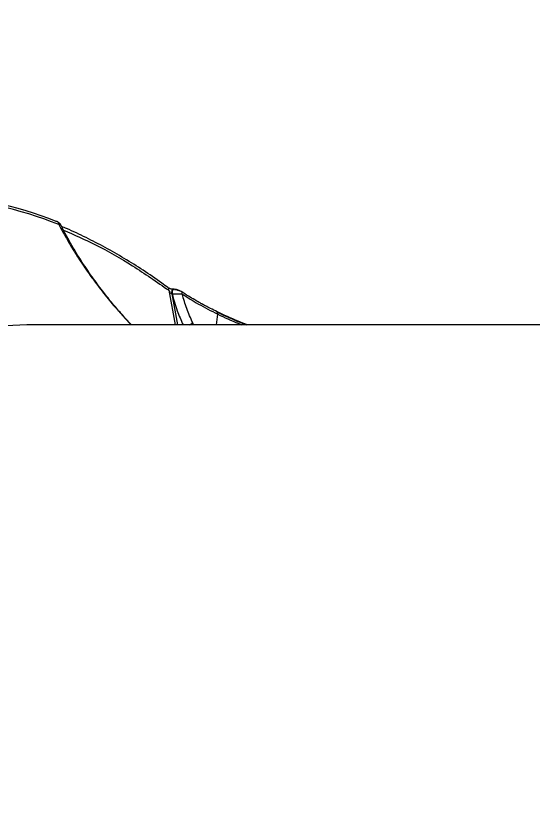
# Model space of a CAD drawing. Header units: millimetres. Extents: x -8045 to 6871, y -5915 to 5473.
# Drawn here: x -3175.7 to -3027.1, y -1142.8 to -915.2 of the extents above; entities that cross this region are included whole.
import ezdxf

# ---------------------------------------------------------------- set-up
doc = ezdxf.new("R2010")
doc.units = ezdxf.units.MM
for name, color, linetype in [('DIKOM_ОБЪЕКТ', 7, 'Continuous'), ('DIKOM_РАЗМЕР_ЗОНА', 7, 'Continuous'), ('DIKOM_РАЗМЕР_ОБЪЕКТА', 7, 'Continuous')]:
    doc.layers.add(name, color=color, linetype=linetype)
doc.styles.add('style1', font='arial.ttf', dxfattribs={"width": 0.8})
doc.dimstyles.new('1-50', dxfattribs={"dimtxt": 300, "dimasz": 200, "dimexe": 100, "dimexo": 0, "dimgap": 100, "dimtad": 1, "dimtxsty": 'style1', "dimcen": 200, "dimclrd": 7, "dimclre": 7, "dimclrt": 7, "dimadec": 1, "dimazin": 2, "dimtfac": 1, "dimtmove": 0, "dimatfit": 2, "dimfxl": 0, "dimlwd": 25, "dimlwe": 18, "dimarcsym": 0})

# ---------------------------------------------------------------- blocks, each defined once
blk = doc.blocks.new('*D9')
at = {"layer": 'Defpoints', "color": 0, "linetype": 'Continuous', "transparency": 16777216}
for p in [(5663.54, -234.65), (-5019.6, -1388.73), (5663.54, -4701.47)]:
    blk.add_point(p, dxfattribs=at)
at = {"layer": 'DIKOM_РАЗМЕР_ОБЪЕКТА', "color": 7, "linetype": 'Continuous', "lineweight": 18, "transparency": 16777216}
for p, q in [((5663.54, -234.65), (5663.54, -4801.47)), ((-5019.6, -1388.73), (-5019.6, -4801.47))]:
    blk.add_line(p, q, dxfattribs=at)
at = {"layer": 'DIKOM_РАЗМЕР_ОБЪЕКТА', "color": 7, "linetype": 'Continuous', "lineweight": 25, "transparency": 16777216}
blk.add_line((-4819.6, -4701.47), (5463.54, -4701.47), dxfattribs=at)
at = {"layer": 'DIKOM_РАЗМЕР_ОБЪЕКТА', "color": 7, "linetype": 'Continuous', "transparency": 16777216}
for points in [[(-4819.6, -4668.14), (-4819.6, -4734.8), (-5019.6, -4701.47)], [(5463.54, -4668.14), (5463.54, -4734.8), (5663.54, -4701.47)]]:
    blk.add_solid(points, dxfattribs=at)
at = {"layer": 'DIKOM_РАЗМЕР_ОБЪЕКТА', "color": 7, "linetype": 'Continuous', "lineweight": 15, "transparency": 16777216, "insert": (-74.37, -4448.3), "char_height": 300, "attachment_point": 5, "style": 'style1'}
blk.add_mtext('10700', dxfattribs=at)
blk = doc.blocks.new('*D10')
at = {"layer": 'Defpoints', "color": 0, "linetype": 'Continuous', "transparency": 16777216}
for p in [(-1653.81, 3474.95), (-5616.46, -3083.4), (491.01, -3083.4)]:
    blk.add_point(p, dxfattribs=at)
at = {"layer": 'DIKOM_РАЗМЕР_ОБЪЕКТА', "color": 7, "linetype": 'Continuous', "lineweight": 18, "transparency": 16777216}
for p, q in [((-1653.81, 3474.95), (-5716.46, 3474.95)), ((491.01, -3083.4), (-5716.46, -3083.4))]:
    blk.add_line(p, q, dxfattribs=at)
at = {"layer": 'DIKOM_РАЗМЕР_ОБЪЕКТА', "color": 7, "linetype": 'Continuous', "lineweight": 25, "transparency": 16777216}
blk.add_line((-5616.46, 3274.95), (-5616.46, -2883.4), dxfattribs=at)
at = {"layer": 'DIKOM_РАЗМЕР_ОБЪЕКТА', "color": 7, "linetype": 'Continuous', "transparency": 16777216}
for points in [[(-5649.79, 3274.95), (-5583.12, 3274.95), (-5616.46, 3474.95)], [(-5649.79, -2883.4), (-5583.12, -2883.4), (-5616.46, -3083.4)]]:
    blk.add_solid(points, dxfattribs=at)
at = {"layer": 'DIKOM_РАЗМЕР_ОБЪЕКТА', "color": 7, "linetype": 'Continuous', "lineweight": 15, "transparency": 16777216, "insert": (-5869.63, -1326.86), "char_height": 300, "attachment_point": 5, "rotation": 90, "style": 'style1'}
blk.add_mtext('6550', dxfattribs=at)
blk = doc.blocks.new('*D11')
at = {"layer": 'Defpoints', "color": 0, "transparency": 16777216}
for p in [(6870.85, -184.65), (-7019.6, -1388.73), (-7019.6, -5814.65)]:
    blk.add_point(p, dxfattribs=at)
at = {"layer": 'DIKOM_РАЗМЕР_ЗОНА', "color": 7, "lineweight": 18, "transparency": 16777216}
for p, q in [((6870.85, -184.65), (6870.85, -5914.65)), ((-7019.6, -1388.73), (-7019.6, -5914.65))]:
    blk.add_line(p, q, dxfattribs=at)
at = {"layer": 'DIKOM_РАЗМЕР_ЗОНА', "color": 7, "lineweight": 25, "transparency": 16777216}
blk.add_line((6670.85, -5814.65), (-6819.6, -5814.65), dxfattribs=at)
at = {"layer": 'DIKOM_РАЗМЕР_ЗОНА', "color": 7, "transparency": 16777216}
for points in [[(-6819.6, -5781.31), (-6819.6, -5847.98), (-7019.6, -5814.65)], [(6670.85, -5781.31), (6670.85, -5847.98), (6870.85, -5814.65)]]:
    blk.add_solid(points, dxfattribs=at)
at = {"layer": 'DIKOM_РАЗМЕР_ЗОНА', "color": 7, "transparency": 16777216, "insert": (-74.37, -5561.37), "char_height": 300, "attachment_point": 5, "style": 'style1'}
blk.add_mtext('13900', dxfattribs=at)
blk = doc.blocks.new('*D12')
at = {"layer": 'Defpoints', "color": 0, "transparency": 16777216}
for p in [(-2189.61, 5472.65), (-7595.21, -5084.97), (-495.58, -5084.97)]:
    blk.add_point(p, dxfattribs=at)
at = {"layer": 'DIKOM_РАЗМЕР_ЗОНА', "color": 7, "lineweight": 18, "transparency": 16777216}
for p, q in [((-2189.61, 5472.65), (-7695.21, 5472.65)), ((-495.58, -5084.97), (-7695.21, -5084.97))]:
    blk.add_line(p, q, dxfattribs=at)
at = {"layer": 'DIKOM_РАЗМЕР_ЗОНА', "color": 7, "lineweight": 25, "transparency": 16777216}
blk.add_line((-7595.21, 5272.65), (-7595.21, -4884.97), dxfattribs=at)
at = {"layer": 'DIKOM_РАЗМЕР_ЗОНА', "color": 7, "transparency": 16777216}
for points in [[(-7628.55, 5272.65), (-7561.88, 5272.65), (-7595.21, 5472.65)], [(-7628.55, -4884.97), (-7561.88, -4884.97), (-7595.21, -5084.97)]]:
    blk.add_solid(points, dxfattribs=at)
at = {"layer": 'DIKOM_РАЗМЕР_ЗОНА', "color": 7, "transparency": 16777216, "insert": (-7848.38, -1452.59), "char_height": 300, "attachment_point": 5, "rotation": 90, "style": 'style1'}
blk.add_mtext('10550', dxfattribs=at)

msp = doc.modelspace()

# ---------------------------------------------------------------- linework, layer by layer
at = {"layer": 'DIKOM_ОБЪЕКТ', "color": 7, "linetype": 'Continuous', "lineweight": 15}
for p, q in [((-3131.697, -994.216), (-3129.902, -1004.157)), ((-3130.357, -993.916), (-3130.323, -993.914)), ((-3130.242, -993.914), (-3130.323, -993.914)), ((-3130.809, -995.245), (-3130.729, -995.245)), ((-3130.809, -995.245), (-3129.201, -1004.157)), ((-3117.989, -1004.157), (-3117.617, -1001.072)), ((-3124.543, -1004.157), (-3124.8, -1003.587)), ((-2909.441, -1004.157), (-3171.604, -1004.157))]:
    msp.add_line(p, q, dxfattribs=at)
at = {"layer": 'DIKOM_ОБЪЕКТ', "color": 7, "linetype": 'Continuous', "lineweight": 15, "flags": 128}
for points in [[(-3130.809, -995.245), (-3130.838, -994.967), (-3130.825, -994.685), (-3130.771, -994.421), (-3130.682, -994.197), (-3130.564, -994.03), (-3130.427, -993.935), (-3130.357, -993.916)], [(-3130.242, -993.914), (-3130.346, -993.935), (-3130.483, -994.03), (-3130.601, -994.197), (-3130.691, -994.421), (-3130.744, -994.685), (-3130.757, -994.967), (-3130.729, -995.245)], [(-3171.604, -1004.157), (-3172.598, -1004.162), (-3178.598, -1004.399)]]:
    msp.add_lwpolyline(points, dxfattribs=at)
at = {"layer": 'DIKOM_ОБЪЕКТ', "color": 7, "linetype": 'Continuous', "lineweight": 15}
for centre, radius, start, end in [((-3207.448, -1084.219), 118.098, 68.45699, 86.36133), ((-3206.591, -1084.882), 117.835, 68.45672, 86.36149), ((-3164.08, -975.084), 0.713, 55.58498, 90.1989), ((-3164.202, -975.206), 0.883, 355.22155, 53.56063), ((-3132.34, -993.924), 0.638, 45.67228, 67.14694), ((-3132.489, -994.025), 0.815, 346.41607, 43.15815), ((-3128.572, -995.142), 0.734, 348.1383, 54.28277), ((-3118.194, -1000.863), 0.613, 340.08152, 52.67046), ((-3129.813, -995.93), 9.152, 295.97282, 303.21272)]:
    msp.add_arc(centre, radius, start, end, dxfattribs=at)
for points, knots in [([(-3162.977, -975.091), (-3163, -975.056), (-3163.044, -974.987), (-3163.195, -974.835), (-3163.4, -974.661), (-3163.584, -974.551), (-3163.677, -974.496)], [0, 0, 0, 0, 0.2571488, 0.5030027, 0.7485253, 1, 1, 1, 1]), ([(-3163.322, -975.28), (-3163.216, -975.245), (-3163.005, -975.177), (-3162.989, -975.122), (-3162.982, -975.095)], [0, 0, 0, 0, 0.5014163, 1, 1, 1, 1]), ([(-3163.322, -975.28), (-3162.939, -976.01), (-3162.148, -977.521), (-3160.872, -979.789), (-3159.394, -982.286), (-3158.016, -984.482), (-3157.012, -986.015), (-3156.559, -986.691), (-3156.36, -986.991), (-3156.147, -987.289), (-3156.031, -987.504), (-3155.944, -987.599), (-3155.941, -987.605), (-3155.929, -987.622), (-3155.885, -987.687), (-3155.713, -987.938), (-3154.868, -989.165), (-3153.538, -991.025), (-3151.732, -993.431), (-3150.075, -995.548), (-3148.411, -997.589), (-3146.44, -999.908), (-3144.522, -1002.081), (-3143.055, -1003.617), (-3142.539, -1004.157)], [0, 0, 0, 0, 0.073842, 0.1525999, 0.2296864, 0.3273458, 0.3763871, 0.386453, 0.3966606, 0.4070124, 0.4175029, 0.4175228, 0.4176538, 0.4180034, 0.4193026, 0.4243003, 0.4438871, 0.545373, 0.616369, 0.6940113, 0.7669519, 0.8315971, 0.940762, 1, 1, 1, 1]), ([(-3142.425, -1004.157), (-3143.435, -1003.076), (-3145.324, -1001.054), (-3147.965, -997.932), (-3150.633, -994.608), (-3153.572, -990.669), (-3156.811, -985.922), (-3160.085, -980.64), (-3162.002, -976.922), (-3162.951, -975.082)], [0, 0, 0, 0, 0.117745, 0.2203044, 0.3308287, 0.466086, 0.6276502, 0.8157445, 1, 1, 1, 1]), ([(-3131.968, -993.44), (-3132.55, -993.003), (-3134.901, -991.24), (-3139.079, -988.423), (-3144.502, -984.995), (-3149.984, -981.852), (-3155.52, -979.001), (-3159.708, -977.007), (-3162.058, -976.055), (-3162.535, -975.862)], [0, 0, 0, 0, 0.0586918, 0.2371662, 0.4159184, 0.5949931, 0.7744276, 0.9542724, 1, 1, 1, 1]), ([(-3162.011, -976.845), (-3158.917, -978.212), (-3152.227, -981.167), (-3142.1, -986.939), (-3135.164, -991.791), (-3131.697, -994.216)], [0, 0, 0, 0, 0.3009418, 0.6504963, 1, 1, 1, 1]), ([(-3130.351, -993.916), (-3130.423, -993.915), (-3130.568, -993.913), (-3130.871, -993.878), (-3131.235, -993.792), (-3131.617, -993.646), (-3131.802, -993.526), (-3131.896, -993.466)], [0, 0, 0, 0, 0.1146864, 0.2287574, 0.4702234, 0.7303886, 1, 1, 1, 1]), ([(-3131.697, -994.216), (-3131.598, -994.41), (-3131.451, -994.701), (-3131.177, -995.034), (-3130.998, -995.181), (-3130.88, -995.237), (-3130.832, -995.243), (-3130.809, -995.245)], [0, 0, 0, 0, 0.4998713, 0.7498009, 0.8962927, 0.9516692, 1, 1, 1, 1]), ([(-3128.143, -994.547), (-3128.257, -994.479), (-3128.487, -994.342), (-3128.913, -994.177), (-3129.303, -994.06), (-3129.627, -993.985), (-3129.967, -993.929), (-3130.168, -993.92), (-3130.27, -993.916)], [0, 0, 0, 0, 0.2312728, 0.4690529, 0.5941972, 0.7245209, 0.8602768, 1, 1, 1, 1]), ([(-3130.058, -993.981), (-3129.99, -993.983), (-3129.85, -993.988), (-3129.541, -994.036), (-3129.166, -994.136), (-3128.78, -994.286), (-3128.595, -994.397), (-3128.503, -994.452)], [0, 0, 0, 0, 0.1226921, 0.2511915, 0.5008332, 0.7503179, 1, 1, 1, 1]), ([(-3122.439, -997.991), (-3122.605, -997.9), (-3123.223, -997.56), (-3124.439, -996.867), (-3126.226, -995.804), (-3127.449, -995.002), (-3128.143, -994.547)], [0, 0, 0, 0, 0.0784431, 0.292142, 0.5987077, 1, 1, 1, 1]), ([(-3130.729, -995.245), (-3130.593, -995.24), (-3130.325, -995.23), (-3129.884, -995.225), (-3129.455, -995.225), (-3128.929, -995.233), (-3128.336, -995.252), (-3128.013, -995.28), (-3127.854, -995.293)], [0, 0, 0, 0, 0.1397602, 0.2749858, 0.4049017, 0.5299858, 0.7679396, 1, 1, 1, 1]), ([(-3130.729, -995.245), (-3130.283, -996.867), (-3129.453, -999.885), (-3128.186, -1002.806), (-3127.6, -1004.157)], [0, 0, 0, 0, 0.5375871, 1, 1, 1, 1]), ([(-3124.8, -1003.587), (-3125.402, -1002.225), (-3126.605, -999.503), (-3127.438, -996.696), (-3127.854, -995.293)], [0, 0, 0, 0, 0.5003668, 1, 1, 1, 1]), ([(-3127.854, -995.293), (-3126.364, -996.249), (-3123.386, -998.16), (-3119.54, -1000.101), (-3117.617, -1001.072)], [0, 0, 0, 0, 0.5000465, 1, 1, 1, 1]), ([(-3117.822, -1000.376), (-3118.451, -1000.065), (-3119.585, -999.507), (-3121.023, -998.757), (-3121.93, -998.272), (-3122.355, -998.038), (-3122.439, -997.991)], [0, 0, 0, 0, 0.3913093, 0.7047376, 0.9416174, 1, 1, 1, 1]), ([(-3118.049, -1000.359), (-3116.061, -1001.31), (-3113.325, -1002.618), (-3110.198, -1003.826), (-3109.341, -1004.157)], [0, 0, 0, 0, 0.7261398, 1, 1, 1, 1]), ([(-3109.137, -1004.157), (-3110.003, -1003.823), (-3113.122, -1002.62), (-3115.85, -1001.317), (-3117.822, -1000.376)], [0, 0, 0, 0, 0.2776097, 1, 1, 1, 1]), ([(-3117.617, -1001.072), (-3115.685, -1002.005), (-3113.493, -1003.064), (-3110.985, -1004.041), (-3110.686, -1004.157)], [0, 0, 0, 0, 0.8810124, 1, 1, 1, 1])]:
    msp.add_open_spline(points, degree=3, knots=knots, dxfattribs=at)

# ---------------------------------------------------------------- dimensions: what is measured, and where the dimension line sits
at = {"layer": 'DIKOM_РАЗМЕР_ЗОНА'}
dim = msp.add_linear_dim(base=(-7595.212, -5084.969), p1=(-2189.606, 5472.652), p2=(-495.584, -5084.969), angle=90, text='10550', dimstyle='1-50', dxfattribs=at)
dim.commit()
dim.dimension.update_dxf_attribs({"geometry": '*D12', "text_midpoint": (-7595.212, -1452.593), "dimtype": 160})
dim = msp.add_linear_dim(base=(-7019.6, -5814.648), p1=(6870.851, -184.645), p2=(-7019.6, -1388.727), text='13900', dimstyle='1-50', dxfattribs=at)
dim.commit()
dim.dimension.update_dxf_attribs({"geometry": '*D11', "text_midpoint": (-74.375, -5814.648), "dimtype": 160})
at = {"layer": 'DIKOM_РАЗМЕР_ОБЪЕКТА', "color": 7, "linetype": 'Continuous', "lineweight": 15}
dim = msp.add_linear_dim(base=(-5616.456, -3083.398), p1=(-1653.813, 3474.95), p2=(491.015, -3083.398), angle=90, text='6550', dimstyle='1-50', dxfattribs=at)
dim.commit()
dim.dimension.update_dxf_attribs({"geometry": '*D10', "text_midpoint": (-5616.456, -1326.858), "dimtype": 160})
dim = msp.add_linear_dim(base=(5663.543, -4701.469), p1=(-5019.6, -1388.727), p2=(5663.543, -234.645), text='10700', dimstyle='1-50', dxfattribs=at)
dim.commit()
dim.dimension.update_dxf_attribs({"geometry": '*D9', "text_midpoint": (-74.375, -4701.469), "dimtype": 160})

doc.saveas('drawing.dxf')
